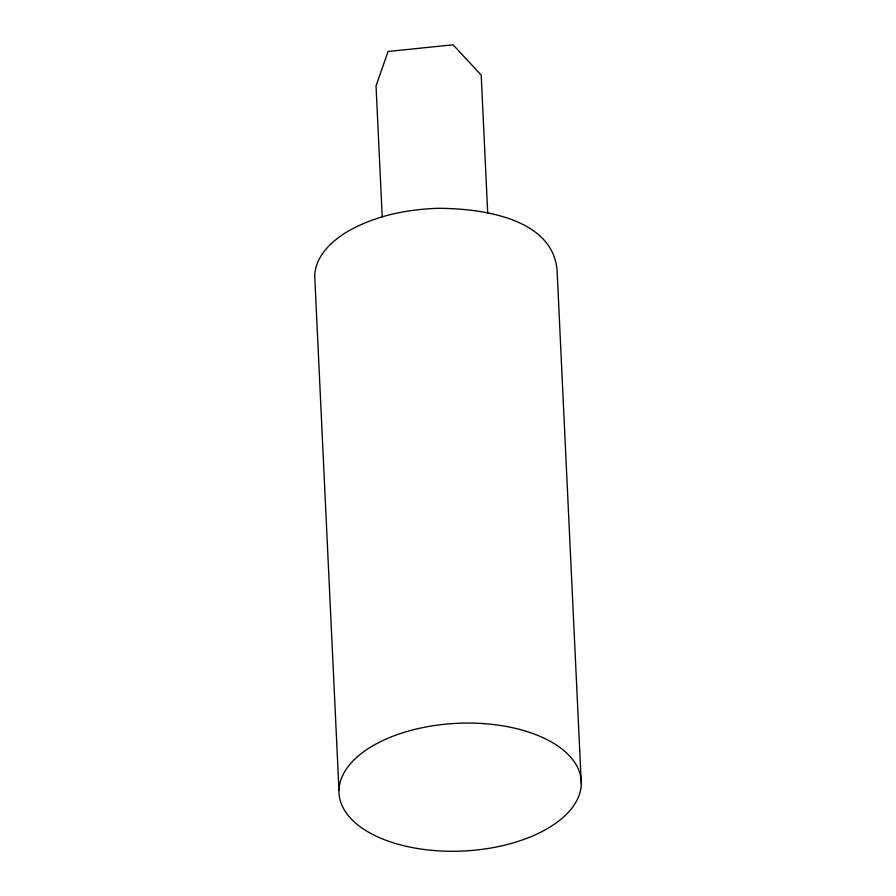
<?xml version="1.0" encoding="UTF-8"?>
<svg xmlns="http://www.w3.org/2000/svg" width="896" height="896" viewBox="0 0 896 896"><rect width="100%" height="100%" fill="white"/><g stroke="black" fill="none" stroke-linecap="round" stroke-linejoin="round"><path stroke-width="1.34" d="M581.314 784.134A121.285 63.918 -2.7 0 0 401.341 733.242A121.285 63.918 -2.7 0 0 397.768 844.144A121.285 63.918 -2.7 0 0 581.314 784.134L557.032 269.304C551.555 217.168 479.17 208.365 437.931 208.309C406.526 209.362 374.595 215.824 347.189 231.75C331.498 241.27 315.773 255.864 314.686 275.374L338.968 790.205M487.704 213.125L481.197 75.085L453.062 44.8L388.069 51.486L376.04 85.893L382.222 216.966"/></g></svg>
